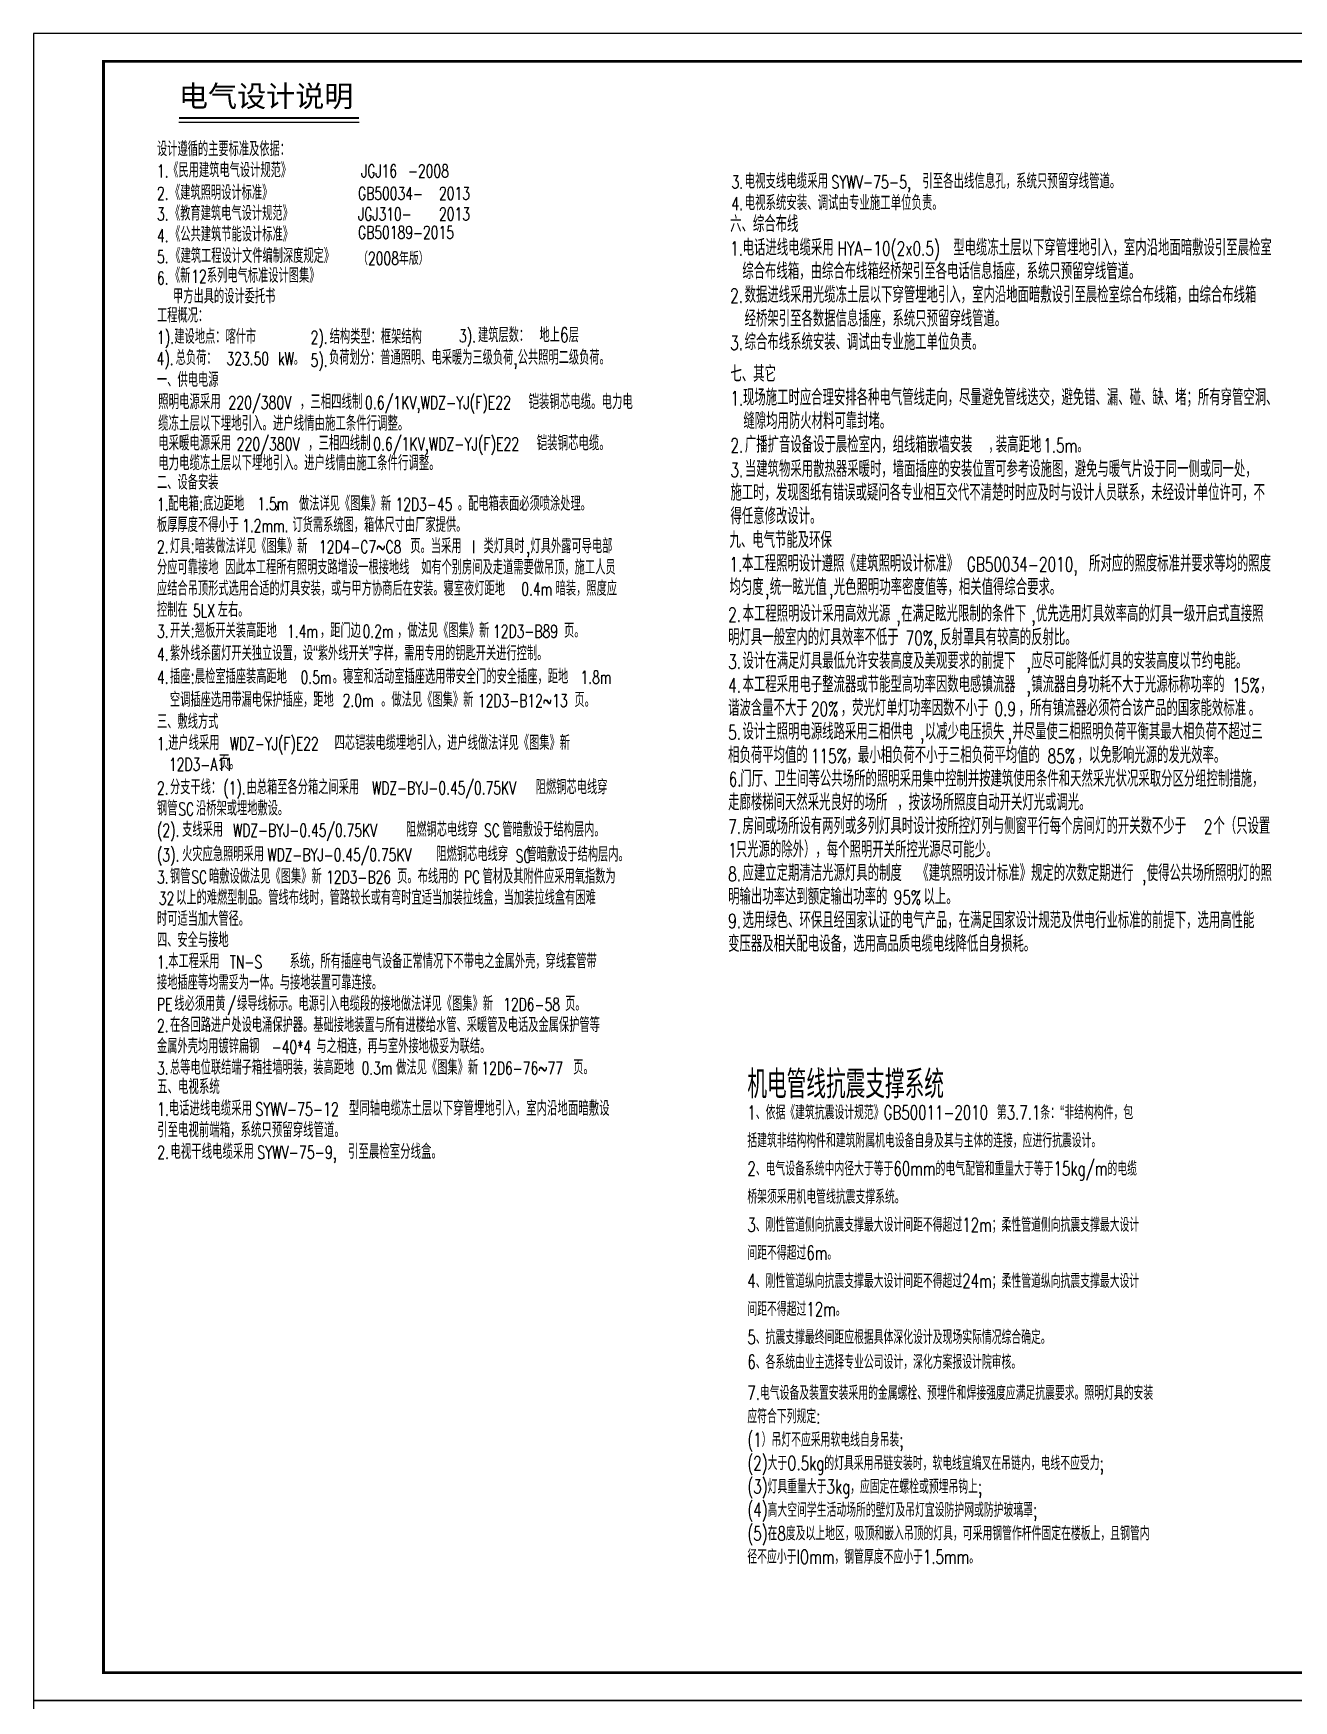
# Model space of a CAD drawing. Extents: x 552102 to 973302, y -80747 to 40012826.
# Drawn here: x 552102 to 596993, y 199322 to 258722 of the extents above; entities that cross this region are included whole.
import ezdxf

# ---------------------------------------------------------------- set-up
doc = ezdxf.new("R2010")
doc.units = 0
doc.header["$LTSCALE"] = 1000
doc.header["$MEASUREMENT"] = 0
for name, color, linetype in [('PUB_TEXT', 7, 'Continuous'), ('PUB_TITLE', 7, 'Continuous'), ('SIG_TEXT', 7, 'Continuous'), ('TEL_SYMB', 3, 'Continuous'), ('TEL_TEXT', 7, 'Continuous'), ('TWT_TITLE', 7, 'Continuous')]:
    doc.layers.add(name, color=color, linetype=linetype)
doc.styles.add('hztxt', font='txt.shx', dxfattribs={"width": 0.7, "bigfont": 'hztxt.shx'})
doc.styles.add('宋体', font='', dxfattribs={"width": 0.7})
doc.styles.get('宋体').set_extended_font_data('SimSun')

msp = doc.modelspace()

# ---------------------------------------------------------------- linework, layer by layer
at = {"layer": 'PUB_TITLE', "color": 1}
msp.add_lwpolyline([(552102, 115222), (611502, 115222), (611502, 199322), (552102, 199322)], close=True, dxfattribs=at)
at = {"layer": 'TEL_SYMB', "const_width": 70}
msp.add_lwpolyline([(557286, 255703), (563703, 255703)], dxfattribs=at)
at = {"layer": 'TEL_SYMB'}
msp.add_lwpolyline([(557286, 255563), (563703, 255563)], dxfattribs=at)
at = {"layer": 'TWT_TITLE', "color": 1}
msp.add_lwpolyline([(552102, 199322), (636202, 199322), (636202, 258722), (552102, 258722)], close=True, dxfattribs=at)
at = {"layer": 'TWT_TITLE', "color": 1, "const_width": 100}
msp.add_lwpolyline([(554602, 200322), (635202, 200322), (635202, 257722), (554602, 257722)], close=True, dxfattribs=at)

# ---------------------------------------------------------------- texts
at = {"layer": 'PUB_TEXT', "style": '宋体'}
msp.add_text('电气设计说明', height=759.5, dxfattribs=at).set_placement((557286, 256105))
at = {"layer": 'SIG_TEXT', "color": 2, "style": 'hztxt', "width": 0.7}
msp.add_text('机电管线抗震支撑系统 ', height=1000.5, dxfattribs=at).set_placement((577534, 220778))
at = {"layer": 'SIG_TEXT', "linetype": 'ByBlock', "style": 'hztxt', "width": 0.7}
for s, height, p in [('1、依据《建筑抗震设计规范》GB50011-2010 第3.7.1条：“非结构构件，包', 500.25, (577534, 220027)), ('括建筑非结构构件和建筑附属机电设备自身及其与主体的连接，应进行抗震设计。', 500.25, (577534, 219027)), ('2、电气设备系统中内径大于等于60mm的电气配管和重量大于等于15kg/m的电缆', 500.25, (577534, 218026)), ('桥架须采用机电管线抗震支撑系统。', 500.25, (577534, 217026)), ('3、刚性管道侧向抗震支撑最大设计间距不得超过12m；柔性管道侧向抗震支撑最大设计', 500.25, (577534, 216025)), ('间距不得超过6m。', 500.2, (577534, 215025)), ('4、刚性管道纵向抗震支撑最大设计间距不得超过24m；柔性管道纵向抗震支撑最大设计', 500.25, (577534, 214024)), ('间距不得超过12m。', 500.2, (577534, 213024)), ('5、抗震支撑最终间距应根据具体深化设计及现场实际情况综合确定。', 500.25, (577534, 212023)), ('6、各系统由业主选择专业公司设计，深化方案报设计院审核。 ', 500.25, (577534, 211139))]:
    msp.add_text(s, height=height, dxfattribs=at).set_placement(p)
at = {"layer": 'SIG_TEXT', "linetype": 'ByBlock', "insert": (577534, 210536), "char_height": 500.25, "width": 14485.43, "attachment_point": 1, "style": 'hztxt'}
msp.add_mtext('7.电气设备及装置安装采用的金属螺栓、预埋件和焊接强度应满足抗震要求。照明灯具的安装应符合下列规定:\\P(1）吊灯不应采用软电线自身吊装;\\P(2)大于O.5kg的灯具采用吊链安装时，软电线宜编叉在吊链内，电线不应受力;\\P(3)灯具重量大于3kg，应固定在螺栓或预埋吊钩上;\\P(4)高大空间学生活动场所的壁灯及吊灯宜设防护网或防护玻璃罩;\\P(5)在8度及以上地区，吸顶和嵌入吊顶的灯具，可采用钢管作杆件固定在楼板上，且钢管内径不应小于lOmm，钢管厚度不应小于1.5mm。', dxfattribs=at)
at = {"layer": 'TEL_TEXT', "style": 'hztxt', "width": 0.7}
for s, height, p in [('设计遵循的主要标准及依据：', 520.85, (556506, 254346)), ('1.', 459, (556506, 253590)), ('《民用建筑电气设计规范》', 520.85, (556907, 253590)), ('JGJ16', 459, (563778, 253590)), ('-2008', 459, (565444, 253590)), ('3.', 467.5, (576967, 253191)), ('电视支线电缆采用', 530.5, (577439, 253191)), ('SYWV-75-5,', 467.5, (580528, 253191)), ('引至各出线信息孔，系统只预留穿线管道。', 530.5, (583765, 253191)), ('2.', 459, (556506, 252789)), ('《建筑照明设计标准》', 520.9, (556969, 252789)), ('GB50034-', 459, (563668, 252789)), ('2013', 459, (566553, 252789)), ('3.', 459, (556506, 252054)), ('《教育建筑电气设计规范》', 520.85, (556969, 252054)), ('JGJ310-', 459, (563668, 252054)), ('2013', 459, (566553, 252054)), ('4.', 467.5, (576967, 252421)), ('电视系统安装、调试由专业施工单位负责。', 530.5, (577439, 252421)), ('《公共建筑节能设计标准》', 520.85, (556974, 251307)), ('GB50189-2015', 459, (563668, 251398)), ('六、综合布线', 578.7, (576922, 251642)), ('4.', 459, (556506, 251287)), ('1.', 510, (576922, 250802)), ('电话进线电缆采用', 578.7, (577368, 250802)), ('HYA-10(2x0.5)', 510, (580738, 250802)), ('型电缆冻土层以下穿管埋地引入，室内沿地面暗敷设引至晨检室', 578.72, (584870, 250802)), ('5.', 459, (556506, 250531)), ('《建筑工程设计文件编制深度规定》', 520.85, (556982, 250540)), ('（2008年版）', 459, (563668, 250475)), ('6.', 459, (556506, 249771)), ('《新', 520.9, (556969, 249837)), ('12', 459, (557727, 249837)), ('系列电气标准设计图集》', 520.85, (558283, 249837)), ('综合布线箱，由综合布线箱经桥架引至各电话信息插座，系统只预留穿线管道。', 578.72, (577355, 249962)), ('甲方出具的设计委托书', 520.9, (557076, 249098)), ('2.', 510, (576922, 249122)), ('数据进线采用光缆冻土层以下穿管埋地引入，室内沿地面暗敷设引至晨检室综合布线箱，由综合布线箱', 578.72, (577437, 249122)), ('工程概况：', 520.9, (556506, 248417)), ('经桥架引至各数据信息插座，系统只预留穿线管道。', 578.72, (577437, 248273)), ('建筑层数：', 520.9, (567939, 247716)), ('1).', 459, (556506, 247661)), ('建设地点：喀什市 ', 520.9, (557123, 247661)), ('2).', 459, (561979, 247661)), ('结构类型：框架结构', 520.9, (562658, 247661)), ('3).', 459, (567261, 247716)), ('地上6层', 520.9, (570128, 247716)), ('3.', 510, (576922, 247441)), ('综合布线系统安装、调试由专业施工单位负责。', 578.72, (577437, 247441)), ('4).', 459, (556492, 246905)), ('总负荷：', 520.9, (557171, 246905)), ('323.50', 459, (558981, 246905)), ('kW。', 459, (560816, 246905)), ('5).', 459, (561977, 246844)), ('负荷划分：普通照明、电采暖为三级负荷,公共照明二级负荷。', 520.85, (562636, 246917, 9343)), ('一、供电电源', 520.9, (556506, 246121)), ('七、其它', 578.7, (576932, 246305)), ('照明电源采用', 530.5, (556549, 245332)), ('，三相四线制', 530.5, (561595, 245332)), ('铠装铜芯电缆。电力电', 530.5, (569742, 245332)), ('1.', 510, (576932, 245465)), ('现场施工时应合理安排各种电气管线走向，尽量避免管线迭交，避免错、漏、碰、缺、堵；所有穿管空洞、', 578.72, (577378, 245465)), ('220/380V', 467.5, (559049, 245332)), ('0.6/1KV,WDZ-YJ(F)E22', 467.5, (563912, 245332)), ('缆冻土层以下埋地引入。进户线情由施工条件行调整。', 530.5, (556549, 244562)), ('缝隙均用防火材料可靠封堵。', 578.72, (577394, 244625)), ('电采暖电源采用', 530.5, (556549, 243860)), ('220/380V', 467.5, (559342, 243860)), ('，三相四线制', 530.5, (561888, 243860)), ('0.6/1KV,WDZ-YJ(F)E22', 467.5, (564205, 243860)), ('铠装铜芯电缆。', 530.5, (570035, 243860)), ('2.', 510, (576932, 243785)), ('广播扩音设备设于晨检室内，组线箱嵌墙安装', 578.72, (577446, 243785)), ('装高距地', 578.7, (586384, 243785)), ('1.5m。', 510, (588069, 243785)), ('电力电缆冻土层以下埋地引入。进户线情由施工条件行调整。', 530.5, (556549, 243153)), ('当建筑物采用散热器采暖时，墙面插座的安装位置可参考设施图，避免与暖气片设于同一侧或同一处，', 578.72, (577446, 242915)), ('，', 510, (586125, 243785)), ('二、设备安装', 520.9, (556506, 242467)), ('3.', 510, (576932, 242915)), ('施工时，发现图纸有错误或疑问各专业相互交代不清楚时时应及时与设计人员联系，未经设计单位许可，不', 578.72, (576932, 242075)), ('1.', 459, (556506, 241711)), ('配电箱:底边距地   ，', 520.85, (556907, 241711)), ('1.5m', 459, (560082, 241732)), ('做法详见《图集》新', 520.9, (561563, 241711)), ('12D3-45', 459, (565001, 241711)), ('。配电箱表面必须喷涂处理。', 520.85, (567223, 241711)), ('得任意修改设计。', 578.7, (576932, 241235)), ('板厚厚度不得小于', 520.9, (556506, 240955)), ('1.2mm.', 459, (559539, 240955)), ('订货需系统图，箱体尺寸由厂家提供。', 520.85, (561329, 240955)), ('2.', 459, (556506, 240199)), ('灯具:暗装做法详见《图集》新', 520.85, (556969, 240199)), ('12D4-C7~C8', 459, (562277, 240199)), ('页。当采用', 520.9, (565532, 240199)), ('I', 459, (567721, 240199)), ('类灯具时', 520.9, (568138, 240199)), ('灯具外露可导电部', 520.9, (569809, 240199)), ('九、电气节能及环保', 578.7, (576900, 240387)), ('分应可靠接地', 520.9, (556506, 239443)), ('因此本工程所有照明支路增设一根接地线', 520.85, (558935, 239443)), ('如有个别房间及走道需要做吊顶，施工人员', 520.85, (565914, 239443)), (',', 459, (569654, 240199)), ('1.', 510, (576900, 239547)), ('本工程照明设计遵照《建筑照明设计标准》', 578.72, (577346, 239547)), ('GB50034-2010,', 510, (585350, 239547)), ('所对应的照度标准并要求等均的照度', 578.72, (589704, 239547)), ('应结合吊顶形式选用合适的灯具安装，或与甲方协商后在安装。寝室夜灯距地', 520.85, (556506, 238687)), ('0.4m', 459, (569483, 238700)), ('暗装，照度应', 520.9, (570705, 238687)), ('均匀度', 578.7, (576900, 238707)), ('统一眩光值', 578.7, (578335, 238707)), ('光色照明功率密度值等，相关值得综合要求。', 578.72, (580613, 238707)), ('控制在', 520.9, (556506, 237931)), ('5LX', 459, (557784, 237922)), ('左右。', 520.9, (558671, 237931)), ('2.', 510, (576850, 237761)), ('本工程照明设计采用高效光源', 578.72, (577364, 237761)), (',', 510, (578164, 238707)), (',', 510, (580442, 238707)), ('在满足眩光限制的条件下', 578.72, (583012, 237761)), ('优先选用灯具效率高的灯具一级开启式直接照', 578.72, (587817, 237761)), ('3.', 459, (556506, 237188)), ('开关:翘板开关装高距地', 520.85, (556969, 237188)), ('1.4m', 459, (561139, 237188)), ('，距门边', 520.9, (562312, 237188)), ('0.2m', 459, (563829, 237188)), ('，做法见《图集》新', 520.9, (565063, 237188)), ('12D3-B89', 459, (568475, 237188)), ('页。', 520.9, (571006, 237188)), (',', 510, (582840, 237761)), (',', 510, (587646, 237761)), ('明灯具一般室内的灯具效率不低于', 578.72, (576850, 236921)), ('70%,', 510, (583169, 236921)), ('反射罩具有较高的反射比。', 578.72, (584403, 236921)), ('4.', 459, (556506, 236366)), ('紫外线杀菌灯开关独立设置，设“紫外线开关”字样，需用专用的钥匙开关进行控制。', 520.85, (556969, 236381)), ('3.', 510, (576850, 236081)), ('设计在满足灯具最低允许安装高度及美观要求的前提下', 578.72, (577364, 236081)), ('应尽可能降低灯具的安装高度以节约电能。', 578.72, (587646, 236081)), ('4.', 459, (556506, 235551)), ('插座:晨检室插座装高距地', 520.85, (556969, 235551)), ('0.5m', 459, (561621, 235551)), ('。寝室和活动室插座选用带安全门的安全插座，距地   ', 520.85, (562769, 235551)), ('1.8m', 459, (571592, 235551)), ('本工程采用电子整流器或节能型高功率因数电感镇流器', 578.72, (577364, 235241)), (',', 510, (587475, 236081)), ('镇流器自身功耗不大于光源标称功率的', 578.72, (587646, 235241)), ('空调插座选用带漏电保护插座，距地', 520.85, (556969, 234727)), ('。做法见《图集》新', 520.9, (564493, 234725)), ('页。', 520.9, (571375, 234720)), ('4.', 510, (576850, 235241)), (',', 510, (587475, 235241)), ('15%', 510, (594808, 235241)), ('，', 579, (595802, 235241)), ('2.0m', 459, (563119, 234726)), ('12D3-B12~13', 459, (567937, 234720)), ('谐波含量不大于', 578.7, (576850, 234401)), ('20%', 510, (579799, 234401)), ('，荧光灯单灯功率因数不小于', 578.72, (580861, 234401)), ('0.9', 510, (586338, 234401)), ('，所有镇流器必须符合该产品的国家能效标准', 578.72, (587195, 234401)), ('三、敷线方式', 520.9, (556506, 233945)), ('5.', 510, (576850, 233561)), ('设计主照明电源线路采用三相供电', 578.72, (577364, 233561)), ('以减少电压损失', 578.7, (583854, 233561)), ('并尽量使三相照明负荷平衡其最大相负荷不超过三', 578.72, (586975, 233561)), ('。', 579, (595396, 234401)), ('1.', 459, (556506, 233189)), ('进户线采用', 520.9, (556907, 233189)), ('WDZ-YJ(F)E22', 459, (559096, 233189)), ('四芯铠装电缆埋地引入，进户线做法详见《图集》新', 520.85, (562831, 233189)), (',', 510, (583683, 233561)), (',', 510, (586803, 233561)), ('12D3-A11', 459, (556933, 232447)), ('     页。', 520.9, (556951, 232490)), ('相负荷平均值的', 578.7, (576850, 232721)), ('115%', 510, (579799, 232721)), ('，最小相负荷不小于三相负荷平均值的', 578.72, (581067, 232721)), ('85%', 510, (588229, 232721)), ('，以免影响光源的发光效率。', 578.72, (589292, 232721)), ('6.', 510, (576869, 231896)), ('门厅、卫生间等公共场所的照明采用集中控制并按建筑使用条件和天然采光状况采取分区分组控制措施，', 578.72, (577283, 231881)), ('2.', 459, (556506, 231611)), ('分支干线：', 520.9, (556969, 231611)), ('(1).', 459, (558865, 231611)), ('由总箱至各分箱之间采用', 520.85, (559698, 231611)), ('WDZ-BYJ-0.45/0.75KV', 459, (564161, 231611)), ('阻燃铜芯电线穿', 520.9, (569997, 231611)), ('走廊楼梯间天然采光良好的场所', 578.72, (576850, 231041)), ('，按该场所照度自动开关灯光或调光。', 578.72, (582873, 231041)), ('钢管', 520.9, (556506, 230855)), ('SC', 459, (557264, 230855)), ('沿桥架或埋地敷设。', 520.9, (557897, 230855)), ('(2).', 459, (556506, 230099)), ('支线采用', 520.9, (557401, 230099)), ('WDZ-BYJ-0.45/0.75KV', 459, (559211, 230099)), ('阻燃铜芯电线穿', 520.9, (565378, 230099)), ('SC', 459, (568157, 230099)), ('管暗敷设于结构层内。', 520.9, (568805, 230099)), ('7.', 510, (576850, 230201)), ('房间或场所设有两列或多列灯具时设计按所控灯列与侧窗平行每个房间灯的开关数不少于', 578.72, (577364, 230201)), ('2', 510, (593794, 230201)), ('个（只设置', 578.7, (594137, 230201)), ('只光源的除外），每个照明开关所控光源尽可能少。', 578.72, (577124, 229361)), ('(3).', 459, (556506, 229224)), ('火灾应急照明采用', 520.9, (557401, 229224)), ('WDZ-BYJ-0.45/0.75KV', 459, (560434, 229227)), ('阻燃铜芯电线穿', 520.9, (566459, 229227)), ('SC', 459, (569278, 229186)), ('  管暗敷设于结构层内。', 520.85, (569015, 229215)), ('1', 510, (576850, 229361)), ('3.', 459, (556506, 228431)), ('钢管', 520.9, (556969, 228431)), ('SC', 459, (557727, 228431)), ('暗敷设做法见《图集》新', 520.85, (558360, 228431)), ('12D3-B26', 459, (562530, 228431)), ('页。布线用的', 520.9, (565061, 228431)), ('PC', 459, (567436, 228431)), ('管材及其附件应采用氧指数为', 520.85, (568104, 228431)), ('8.', 510, (576850, 228521)), ('应建立定期清洁光源灯具的制度', 578.72, (577364, 228521)), ('《建筑照明设计标准》规定的次数定期进行', 578.72, (583587, 228521)), ('使得公共场所照明灯的照', 578.72, (591763, 228521)), ('32', 459, (556570, 227675)), ('以上的难燃型制品。管线布线时，管路较长或有弯时宜适当加装拉线盒，当加装拉线盒有困难', 520.85, (557187, 227675)), ('明输出功率达到额定输出功率的', 578.72, (576850, 227681)), ('95%', 510, (582747, 227681)), ('以上。', 578.7, (583810, 227681)), (',', 510, (591592, 228521)), ('时可适当加大管径。', 520.9, (556506, 226919)), ('9.', 510, (576850, 226841)), ('选用绿色、环保且经国家认证的电气产品，在满足国家设计规范及供电行业标准的前提下，选用高性能', 578.72, (577364, 226841)), ('四、安全与接地', 520.9, (556506, 226163)), ('变压器及相关配电设备，选用高品质电缆电线降低自身损耗。', 578.72, (576850, 226001)), ('1.', 459, (556506, 225407)), ('本工程采用', 520.9, (556907, 225407)), ('TN-S', 459, (559096, 225407)), ('系统，所有插座电气设备正常情况下不带电之金属外壳，穿线套管带', 520.85, (561234, 225407)), ('接地插座等均需妥为一体。与接地装置可靠连接。', 520.85, (556506, 224651)), ('PE', 459, (556506, 223895)), ('线必须用黄', 520.9, (557123, 223895)), ('/', 459, (559019, 223895)), ('绿导线标示。电源引入电缆段的接地做法详见《图集》新', 520.85, (559358, 223895)), ('12D6-58', 459, (568837, 223895)), ('页。', 520.9, (571043, 223895)), ('2.', 459, (556506, 223139)), ('在各回路进户处设电涌保护器。基础接地装置与所有进楼给水管、采暖管及电话及金属保护管等', 520.85, (556969, 223139)), ('金属外壳均用镀锌扁钢', 520.9, (556506, 222383)), ('-40*4', 459, (560591, 222383)), ('与之相连，再与室外接地极妥为联结。', 520.85, (562181, 222383)), ('总等电位联结端子箱挂墙明装，装高距地', 520.85, (556969, 221627)), ('做法见《图集》新', 520.9, (565028, 221627)), ('页。', 520.9, (571332, 221627)), ('3.', 459, (556506, 221627)), ('0.3m', 459, (563794, 221627)), ('12D6-76~77', 459, (568061, 221627)), ('五、电视系统', 530.5, (556513, 220931)), ('1.', 467.5, (556513, 220161)), ('电话进线电缆采用', 530.5, (556922, 220161)), ('SYWV-75-12', 467.5, (560011, 220161)), ('型同轴电缆冻土层以下穿管埋地引入，室内沿地面暗敷设', 530.5, (563342, 220161)), ('引至电视前端箱，系统只预留穿线管道。', 530.5, (556513, 219391)), ('电视干线电缆采用', 530.5, (556984, 218621)), ('引至晨检室分线盒。', 530.5, (563311, 218621)), ('2.', 467.5, (556513, 218621)), ('SYWV-75-9,', 467.5, (560074, 218621))]:
    msp.add_text(s, height=height, dxfattribs=at).set_placement(p)

doc.saveas('drawing.dxf')
